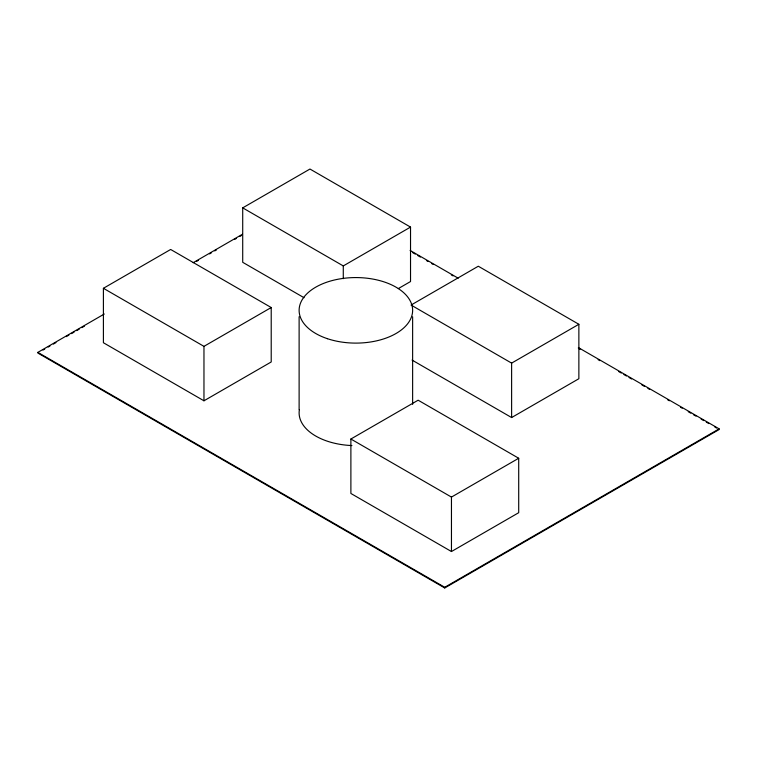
<?xml version="1.0" encoding="UTF-8"?>
<svg xmlns="http://www.w3.org/2000/svg" width="757" height="757" viewBox="0 0 757 757"><rect width="100%" height="100%" fill="white"/><g stroke="black" fill="none" stroke-linecap="round" stroke-linejoin="round"><path stroke-width="1.14" d="M103.406 288.294L170.656 249.469L271.214 307.531L271.214 361.969L203.964 400.794L103.406 342.732L103.406 288.294L203.964 346.356L271.214 307.531M304.059 297.719L242.713 262.31L242.713 207.863L309.963 169.038L410.531 227.1L410.531 281.538L398.305 288.597M578.367 347.586L719.15 428.859L719.15 429.531L444.738 587.962L37.85 353.046L37.85 352.383L104.296 314.013M193.177 262.698L242.363 234.301M43.026 350.056L44.758 349.062M48.202 347.066L49.934 346.072M53.387 344.085L55.971 342.59M66.323 336.61L68.915 335.114M71.508 333.619L74.091 332.124M76.684 330.629L79.267 329.134M81.86 327.639L84.453 326.144M196.631 261.373L198.353 260.38M209.575 253.907L211.298 252.904M214.751 250.917L216.474 249.924M234.594 239.458L236.326 238.464M239.78 236.468L241.502 235.474M242.713 207.863L343.281 265.925L410.531 227.1M350.888 439.022L418.138 400.198L518.706 458.259L518.706 512.697L451.456 551.531L350.888 493.469L350.888 439.022L451.456 497.084L518.706 458.259M578.868 324.289L478.301 266.227L411.051 305.052L511.618 363.114L578.868 324.289L578.868 378.727L511.618 417.552L412.054 360.077M37.85 352.383L444.738 587.29L719.15 428.859M410.124 250.444L458.193 278.197M412.697 252.601L415.271 254.087M417.845 255.573L420.419 257.068M426.428 260.531L428.15 261.525M431.585 263.502L433.297 264.496M451.323 274.905L453.046 275.898M578.367 348.258L580.089 349.242M598.115 359.651L599.828 360.644M618.715 371.545L621.289 373.031M623.863 374.516L626.446 376.011M629.02 377.497L631.593 378.983M641.889 384.925L644.472 386.411M647.897 388.398L649.62 389.391M667.646 399.8L669.358 400.784M680.524 407.228L682.237 408.222M688.245 411.694L690.819 413.18M693.393 414.666L695.976 416.151M701.124 419.123L703.698 420.608M706.272 422.094L708.845 423.589M714.854 427.052L716.576 428.046M511.618 363.114L511.618 417.552M451.456 497.084L451.456 551.531M444.738 587.29L444.738 587.962M412.631 316.786L412.631 404.361M343.281 265.925L343.281 278.671M299.119 316.719L299.119 409.632M203.964 346.356L203.964 400.794M351.92 445.561A56.756 32.769 0 0 1 299.365 409.811M327.45 338.701A56.756 32.769 0 0 0 412.631 310.37A56.756 32.769 0 0 0 327.544 281.945A56.756 32.769 0 0 0 327.45 338.701"/></g></svg>
